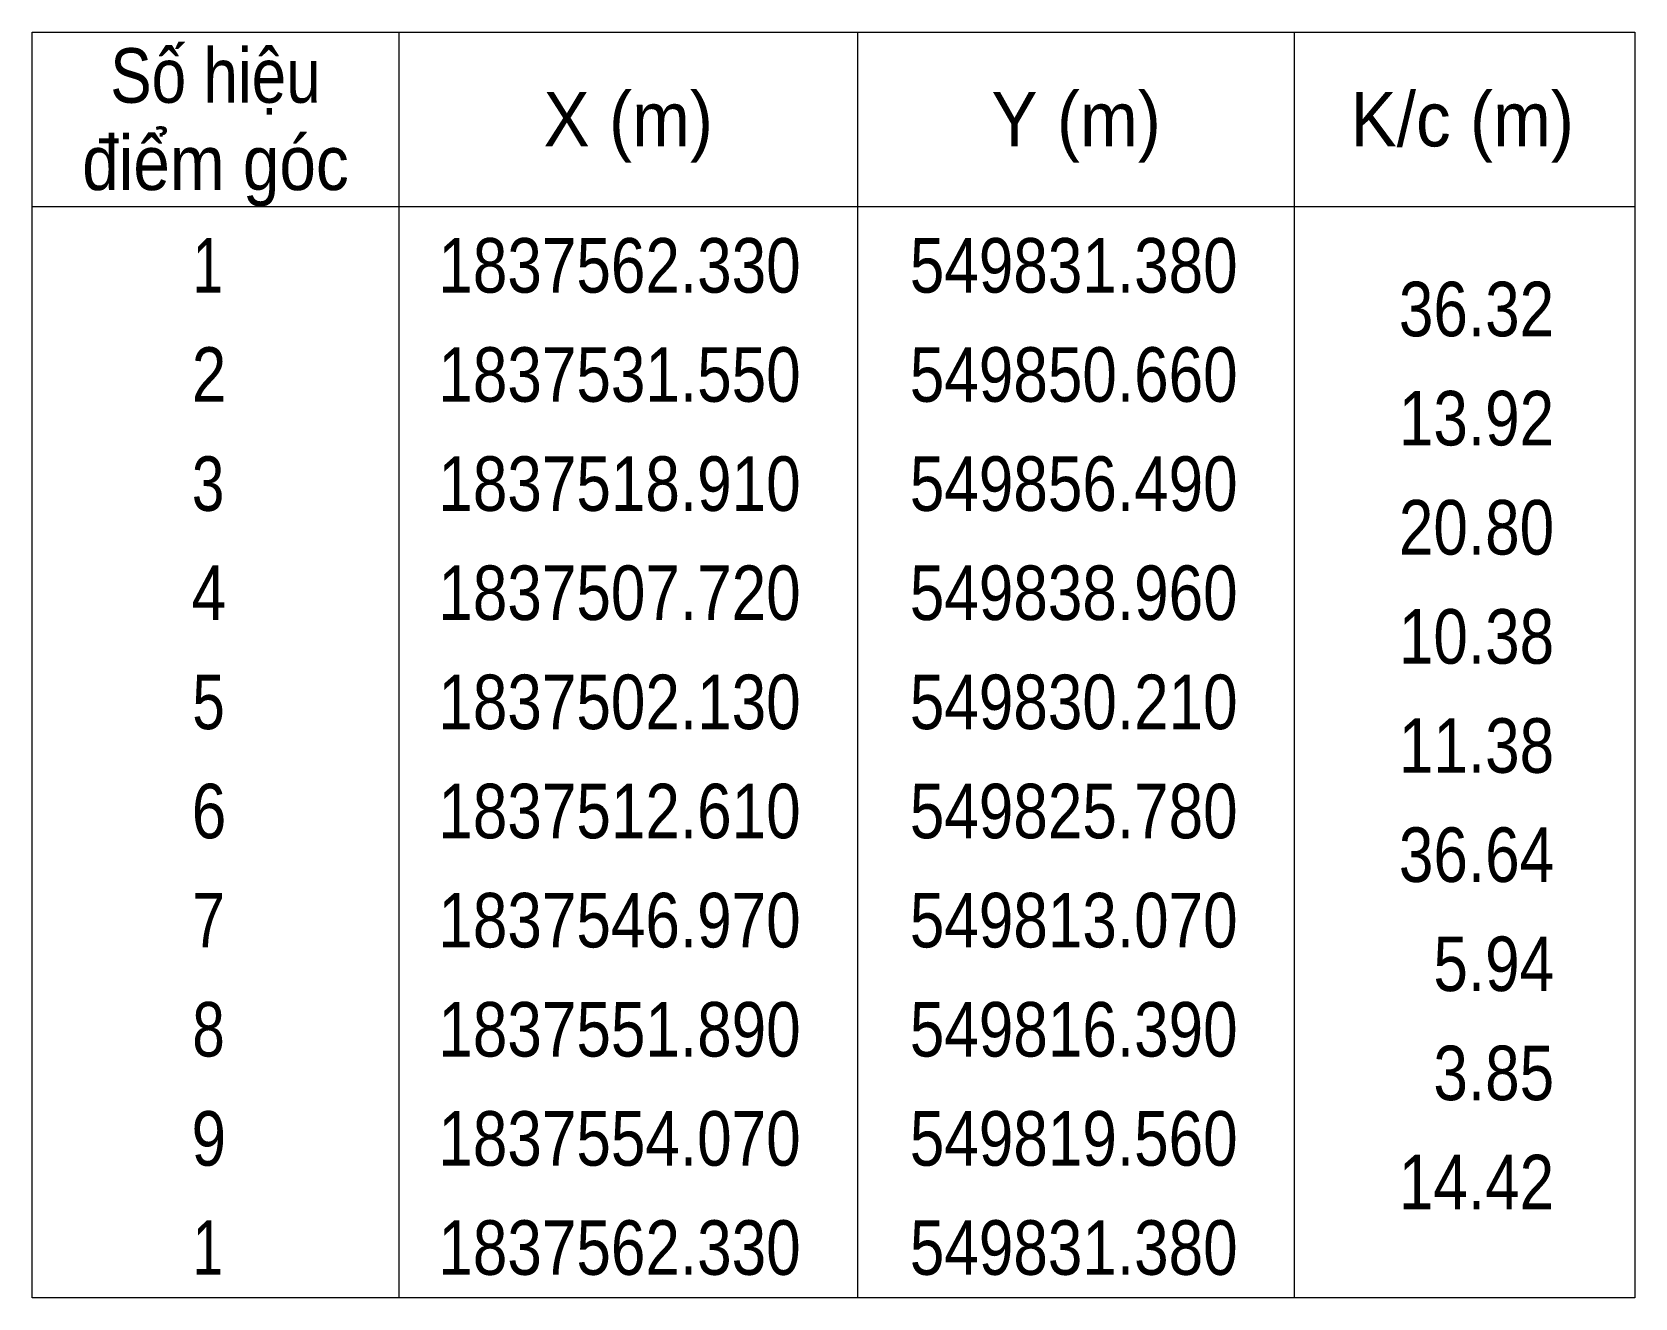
# Model space of a CAD drawing. Header units: metres. Extents: x 549489 to 550339, y 1837469 to 1837669.
# Drawn here: x 550302.27 to 550338.97, y 1837498.03 to 1837527.03 of the extents above.
import ezdxf
from ezdxf.enums import TextEntityAlignment as Align

# ---------------------------------------------------------------- set-up
doc = ezdxf.new("R2010")
doc.units = ezdxf.units.M
doc.header["$LTSCALE"] = 0.72
doc.layers.add('63', color=7, linetype='Continuous', lineweight=13)

msp = doc.modelspace()

# ---------------------------------------------------------------- linework, layer by layer
at = {"layer": '63'}
for p, q in [((550310.67, 1837527.03), (550310.67, 1837498.03)), ((550321.17, 1837527.03), (550321.17, 1837498.03)), ((550331.17, 1837527.03), (550331.17, 1837498.03)), ((550302.27, 1837523.03), (550338.97, 1837523.03))]:
    msp.add_line(p, q, dxfattribs=at)
msp.add_lwpolyline([(550302.27, 1837527.03), (550338.97, 1837527.03), (550338.97, 1837498.03), (550302.27, 1837498.03)], close=True, dxfattribs=at)

# ---------------------------------------------------------------- texts
for s, width, p in [('Số hiệu', 0.85, (550306.47, 1837525.41)), ('X (m)', 0.95, (550315.92, 1837524.41)), ('Y (m)', 0.95, (550326.175, 1837524.41)), ('K/c (m)', 0.95, (550335.015, 1837524.41)), ('điểm góc', 0.9, (550306.47, 1837523.41)), (' 1', 0.75, (550306.12, 1837521.06)), ('1837562.330', 0.85, (550315.72, 1837521.06)), ('549831.380', 0.85, (550326.12, 1837521.06)), (' 2', 0.85, (550306.125, 1837518.56)), ('1837531.550', 0.85, (550315.72, 1837518.56)), ('549850.660', 0.85, (550326.12, 1837518.56)), (' 3', 0.8, (550306.115, 1837516.06)), ('1837518.910', 0.85, (550315.72, 1837516.06)), ('549856.490', 0.85, (550326.12, 1837516.06)), (' 4', 0.85, (550306.12, 1837513.56)), ('1837507.720', 0.85, (550315.72, 1837513.56)), ('549838.960', 0.85, (550326.12, 1837513.56)), (' 5', 0.8, (550306.125, 1837511.06)), ('1837502.130', 0.85, (550315.72, 1837511.06)), ('549830.210', 0.85, (550326.12, 1837511.06)), (' 6', 0.85, (550306.125, 1837508.56)), ('1837512.610', 0.85, (550315.72, 1837508.56)), ('549825.780', 0.85, (550326.12, 1837508.56)), (' 7', 0.8, (550306.125, 1837506.06)), ('1837546.970', 0.85, (550315.72, 1837506.06)), ('549813.070', 0.85, (550326.12, 1837506.06)), (' 8', 0.8, (550306.125, 1837503.56)), ('1837551.890', 0.85, (550315.72, 1837503.56)), ('549816.390', 0.85, (550326.12, 1837503.56)), (' 9', 0.85, (550306.12, 1837501.06)), ('1837554.070', 0.85, (550315.72, 1837501.06)), ('549819.560', 0.85, (550326.12, 1837501.06)), (' 1', 0.75, (550306.12, 1837498.56)), ('1837562.330', 0.85, (550315.72, 1837498.56)), ('549831.380', 0.85, (550326.12, 1837498.56))]:
    msp.add_text(s, height=1.25, dxfattribs=dict(at, width=width)).set_placement(p, align=Align.CENTER)
at = {"layer": '63', "width": 0.85}
for s, p in [('36.32', (550337.12, 1837520.06)), ('13.92', (550337.12, 1837517.56)), ('20.80', (550337.12, 1837515.06)), ('10.38', (550337.12, 1837512.56)), ('11.38', (550337.12, 1837510.06)), ('36.64', (550337.12, 1837507.56)), ('5.94', (550337.12, 1837505.06)), ('3.85', (550337.12, 1837502.56)), ('14.42', (550337.12, 1837500.06))]:
    msp.add_text(s, height=1.25, dxfattribs=at).set_placement(p, align=Align.RIGHT)

doc.saveas('drawing.dxf')
